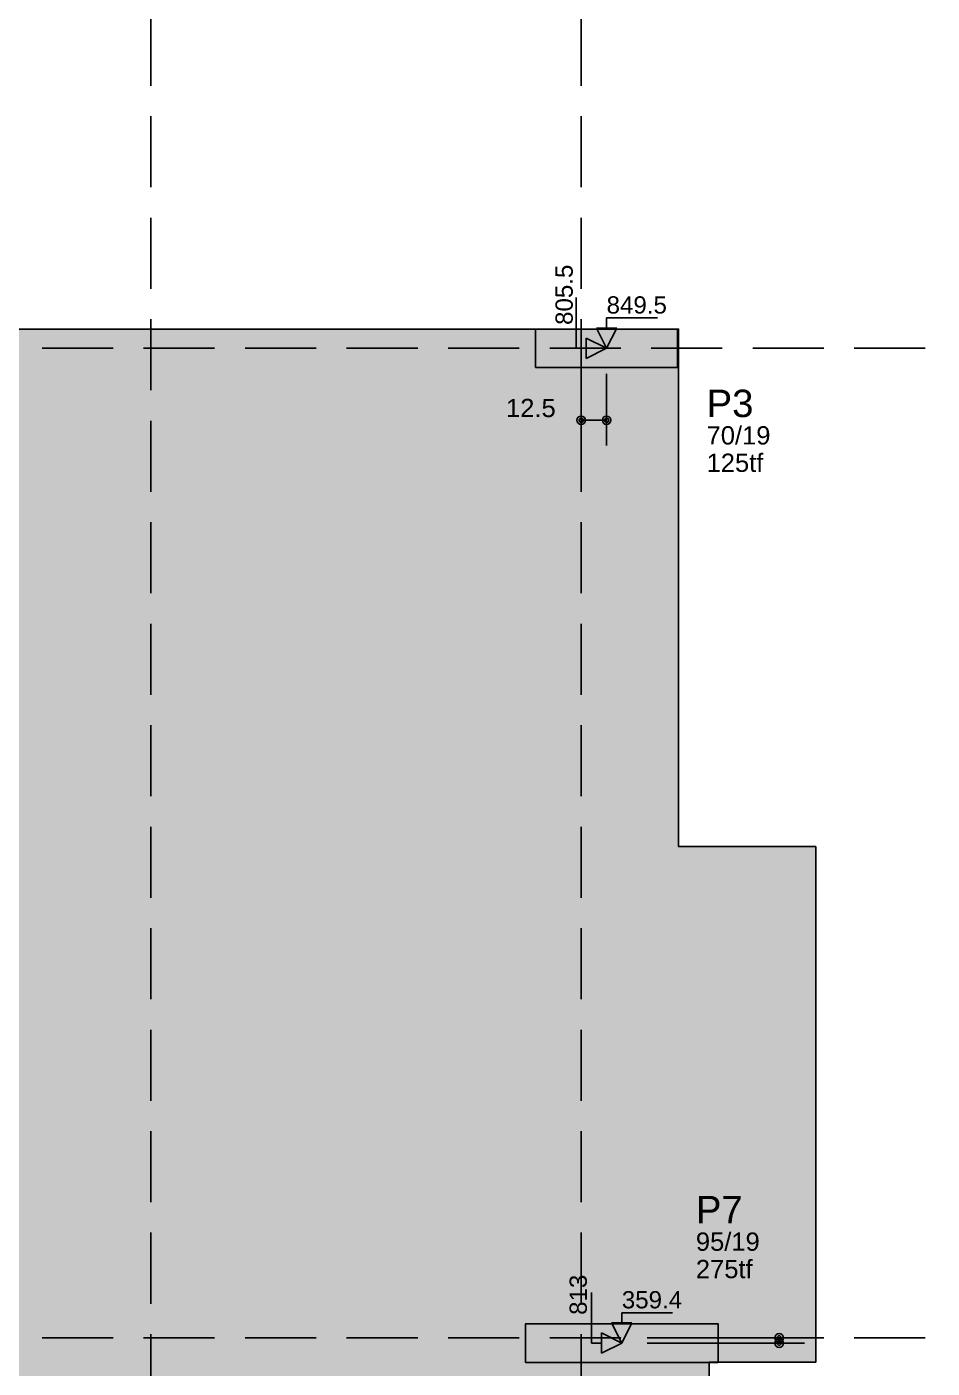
# Model space of a CAD drawing. Extents: x 0 to 119, y 0 to 84.
# Drawn here: x 31.79 to 40.71, y 36.12 to 49.34 of the extents above; entities that cross this region are included whole.
import ezdxf

# ---------------------------------------------------------------- set-up
doc = ezdxf.new("R2010")
doc.units = 0
doc.header["$MEASUREMENT"] = 0
doc.linetypes.add('ESTILO_TQS_0001', pattern=[1, 0.7, -0.3])
doc.linetypes.add('ESTILO_TQS_0003', pattern=[1.5, 0.5, -0.4, 0.1, -0.5])
for name, color, linetype in [('1', 3, 'CONTINUOUS'), ('18', 6, 'CONTINUOUS'), ('20', 1, 'CONTINUOUS'), ('32', 250, 'CONTINUOUS'), ('36', 7, 'CONTINUOUS'), ('62', 7, 'CONTINUOUS')]:
    doc.layers.add(name, color=color, linetype=linetype)
doc.styles.add('TQS_ARIAL', font='arial.ttf')

msp = doc.modelspace()

# ---------------------------------------------------------------- linework, layer by layer
at = {"layer": '1', "color": 3, "linetype": 'ESTILO_TQS_0001'}
for p, q in [((33.01434, 76.455536), (33.01434, 11.436753)), ((37.254341, 76.455536), (37.254341, 11.436753)), ((4.943936, 46.168909), (49.628599, 46.168909)), ((4.943936, 36.41893), (49.628599, 36.41893))]:
    msp.add_line(p, q, dxfattribs=at)
at = {"layer": '18', "color": 6, "linetype": 'ESTILO_TQS_0003'}
for p, q in [((37.204385, 46.168909), (37.204385, 47.068909)), ((37.504385, 46.168909), (37.304385, 46.268909)), ((37.304385, 46.268909), (37.304385, 46.068909)), ((37.304385, 46.168909), (37.204385, 46.168909)), ((37.304385, 46.068909), (37.504385, 46.168909)), ((37.354384, 36.36693), (37.354384, 37.26693)), ((37.454384, 36.36693), (37.354384, 36.36693)), ((37.654384, 36.36693), (37.454384, 36.46693)), ((37.454384, 36.46693), (37.454384, 36.26693)), ((37.454384, 36.26693), (37.654384, 36.36693))]:
    msp.add_line(p, q, dxfattribs=at)
at = {"layer": '20', "color": 1, "linetype": 'ESTILO_TQS_0003'}
for p, q in [((37.504385, 46.368909), (37.504385, 46.468909)), ((37.504385, 46.468909), (38.404385, 46.468909)), ((37.604385, 46.368909), (37.404385, 46.368909)), ((37.404385, 46.368909), (37.504385, 46.168909)), ((37.504385, 46.168909), (37.604385, 46.368909)), ((37.654384, 36.56693), (37.654384, 36.66693)), ((37.654384, 36.66693), (38.554384, 36.66693)), ((37.754384, 36.56693), (37.554384, 36.56693)), ((37.554384, 36.56693), (37.654384, 36.36693)), ((37.654384, 36.36693), (37.754384, 36.56693))]:
    msp.add_line(p, q, dxfattribs=at)
at = {"layer": '32', "color": 250, "linetype": 'Continuous'}
for p, q in [((37.254341, 46.168909), (37.254341, 46.168909)), ((37.504385, 46.168909), (37.504385, 46.168909)), ((37.254341, 45.918909), (37.254341, 45.209813)), ((37.504385, 45.918909), (37.504385, 45.209813)), ((37.504385, 45.459813), (37.254341, 45.459813)), ((37.254341, 36.36693), (37.254341, 36.36693)), ((37.654384, 36.41893), (37.654384, 36.41893)), ((37.654384, 36.36693), (37.654384, 36.36693)), ((37.654384, 36.36693), (37.654384, 36.36693)), ((37.904384, 36.41893), (39.454384, 36.41893)), ((37.904384, 36.36693), (39.454384, 36.36693)), ((39.204384, 36.36693), (39.204384, 36.41893))]:
    msp.add_line(p, q, dxfattribs=at)
msp.add_lwpolyline([(28.784361, 46.35893), (38.214361, 46.35893), (38.214361, 41.25893), (39.564364, 41.25893), (39.564364, 36.17893), (38.514406, 36.17893), (38.514406, 24.77893), (39.564364, 24.77893), (39.564364, 19.97893), (38.214406, 19.97893), (38.214406, 14.87893), (28.784361, 14.87893)], dxfattribs=at)
for centre, radius in [((37.254341, 45.459813), 0.041625), ((37.254341, 45.459813), 0.02075), ((37.504385, 45.459813), 0.041625), ((37.504385, 45.459813), 0.02075), ((39.204384, 36.41893), 0.041625), ((39.204384, 36.36693), 0.041625), ((39.204384, 36.41893), 0.02075), ((39.204384, 36.36693), 0.02075)]:
    msp.add_circle(centre, radius, dxfattribs=at)
for points in [[(28.784361, 46.35893), (38.214406, 14.87893), (28.784361, 14.87893)], [(38.214361, 41.25893), (38.214406, 14.87893), (28.784361, 46.35893)], [(38.214361, 41.25893), (28.784361, 46.35893), (38.214361, 46.35893)], [(38.214361, 41.25893), (38.514406, 36.17893), (38.214406, 19.97893)], [(38.214361, 41.25893), (39.564364, 41.25893), (38.514406, 36.17893)], [(38.214361, 41.25893), (38.214406, 19.97893), (38.214406, 14.87893)], [(38.514406, 36.17893), (39.564364, 41.25893), (39.564364, 36.17893)], [(38.214406, 19.97893), (38.514406, 36.17893), (38.514406, 24.77893)]]:
    msp.add_solid(points, dxfattribs=at)
at = {"layer": '62', "linetype": 'Continuous'}
for p, q in [((37.504385, 46.168909), (37.504385, 46.168909)), ((37.654384, 36.36693), (37.654384, 36.36693))]:
    msp.add_line(p, q, dxfattribs=at)
for points in [[(36.804385, 45.978909), (38.204385, 45.978909), (38.204385, 46.358909), (36.804385, 46.358909), (36.804385, 45.978909)], [(36.704384, 36.17693), (38.604384, 36.17693), (38.604384, 36.55693), (36.704384, 36.55693), (36.704384, 36.17693)]]:
    msp.add_lwpolyline(points, dxfattribs=at)

# ---------------------------------------------------------------- texts
at = {"layer": '18', "color": 6, "linetype": 'ESTILO_TQS_0003', "style": 'TQS_ARIAL'}
for s, p in [('805.5', (37.171175, 46.399316)), ('813', (37.309925, 36.645366))]:
    msp.add_text(s, height=0.17, rotation=90, dxfattribs=at).set_placement(p)
at = {"layer": '20', "color": 1, "linetype": 'ESTILO_TQS_0003', "style": 'TQS_ARIAL'}
for s, p in [('849.5', (37.504385, 46.511409)), ('359.4', (37.654384, 36.70943))]:
    msp.add_text(s, height=0.17, dxfattribs=at).set_placement(p)
at = {"layer": '32', "color": 250, "linetype": 'Continuous', "style": 'TQS_ARIAL'}
msp.add_text('12.5', height=0.18, dxfattribs=at).set_placement((36.514044, 45.491074))
at = {"layer": '36', "color": 7, "linetype": 'Continuous', "style": 'TQS_ARIAL'}
for s, height, p in [('P3', 0.27, (38.489385, 45.491409)), ('70/19', 0.18, (38.489385, 45.221409)), ('125tf', 0.18, (38.489385, 44.951409)), ('P7', 0.27, (38.384028, 37.547134)), ('95/19', 0.18, (38.384028, 37.277134)), ('275tf', 0.18, (38.384028, 37.007134))]:
    msp.add_text(s, height=height, dxfattribs=at).set_placement(p)

doc.saveas('drawing.dxf')
